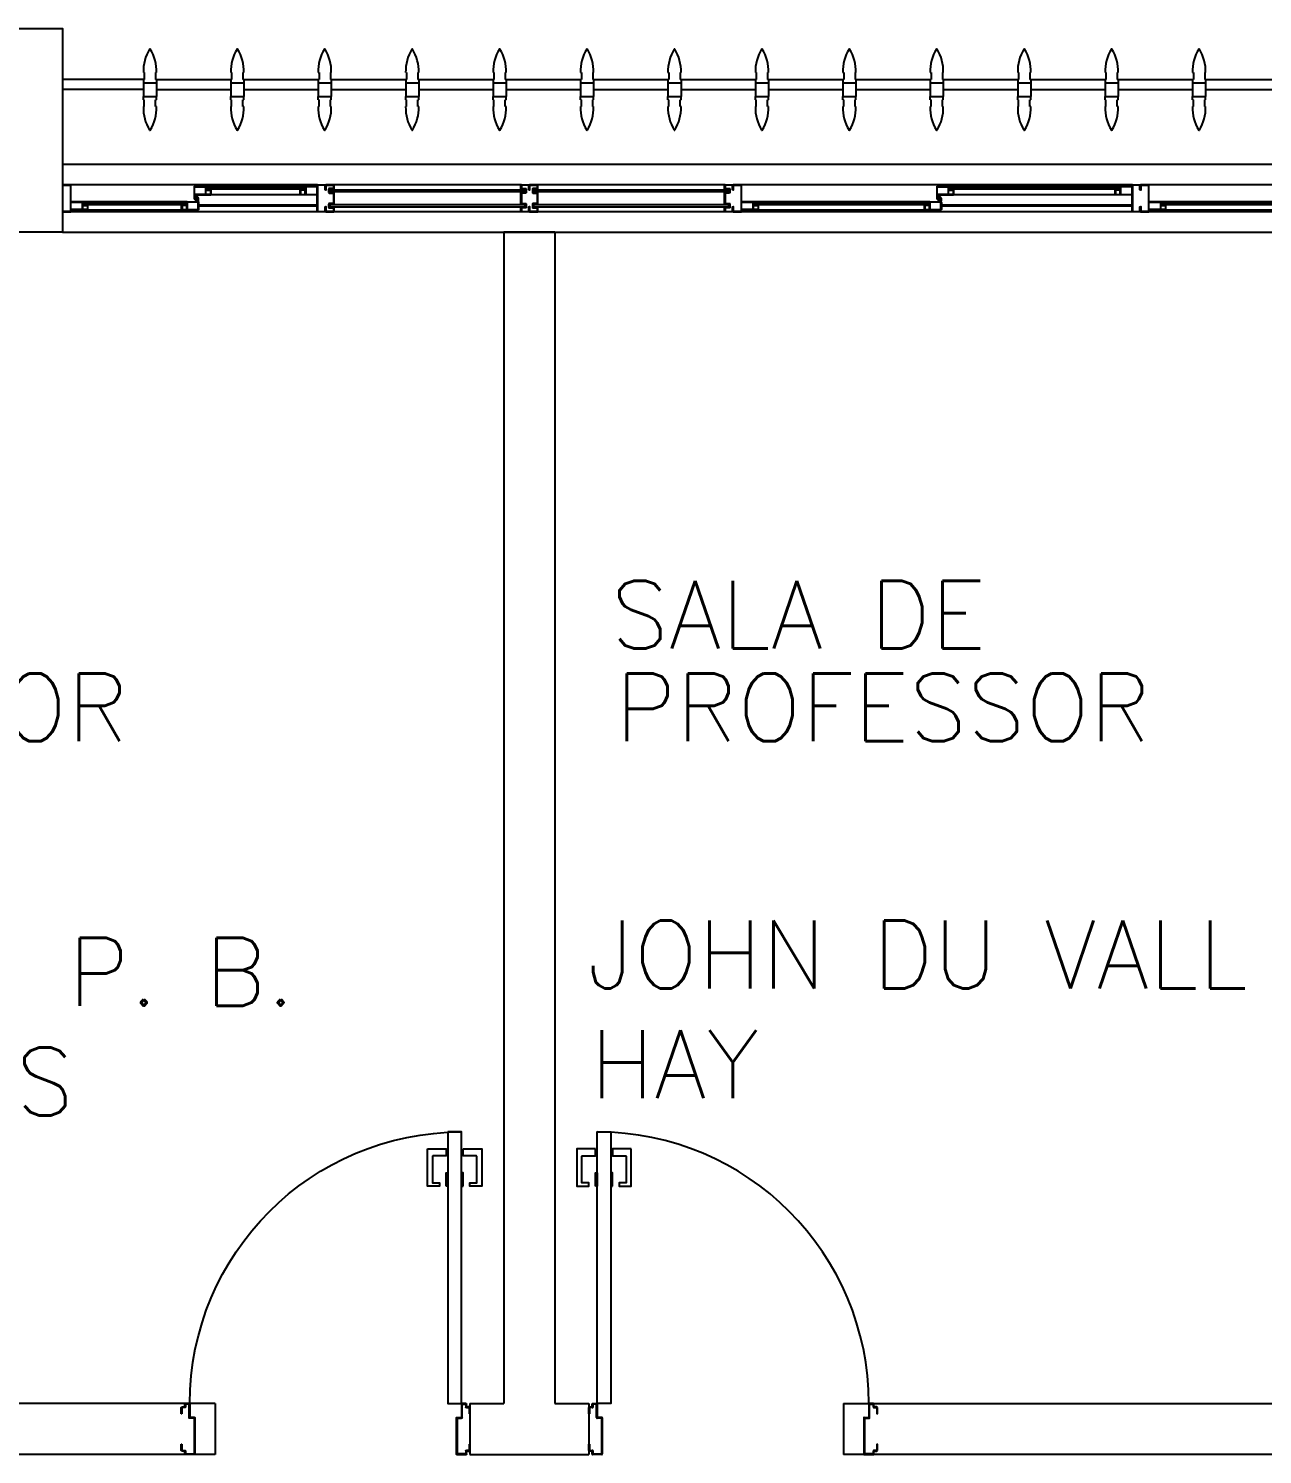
# Model space of a CAD drawing. Header units: millimetres. Extents: x 2686 to 2939, y 1294 to 1441.
# Drawn here: x 2834.221 to 2837.855, y 1316.775 to 1320.975 of the extents above; entities that cross this region are included whole.
import ezdxf

# ---------------------------------------------------------------- set-up
doc = ezdxf.new("R2010")
doc.units = ezdxf.units.MM
for name, color, linetype in [('AR-ALV', 2, 'Continuous'), ('AR-ESQ', 1, 'Continuous'), ('AR-ESTC', 3, 'Continuous'), ('AR-PEITORIL', 1, 'Continuous'), ('AR-PORTA', 1, 'Continuous'), ('BR-PAINEL', 1, 'Continuous'), ('BR-SUPORTE', 1, 'Continuous'), ('DT-ESQ-BAGUETE-C', 1, 'Continuous'), ('DT-ESQ-BAGUETE-V', 1, 'Continuous'), ('DT-ESQ-CHAPA DOBRADA-V', 1, 'Continuous'), ('DT-ESQ-MARCO-V', 1, 'Continuous'), ('DT-ESQ-PERFIL CADEIRA-C', 2, 'Continuous'), ('DT-ESQ-PERFIL CADEIRA-V', 2, 'Continuous'), ('DT-ESQ-PERFIL U SIMPLES-C', 2, 'Continuous'), ('DT-ESQ-PERFIL U-C', 2, 'Continuous'), ('DT-ESQ-PERFIL U-V', 1, 'Continuous'), ('DT-ESQ-VIDRO-C', 2, 'Continuous'), ('DT-ESQ-VIDRO-V', 71, 'Continuous'), ('DT-TXTMOD', 1, 'Continuous'), ('maçaneta', 1, 'Continuous'), ('mov', 1, 'Continuous'), ('PM-PERFIL U-C', 2, 'Continuous'), ('pm1', 2, 'Continuous'), ('TEXTO', 2, 'Continuous')]:
    doc.layers.add(name, color=color, linetype=linetype)
doc.styles.add('S10', font='simplex.shx', dxfattribs={"height": 0.1})
doc.styles.add('UNB-100', font='simplex.shx', dxfattribs={"height": 0.2})

# ---------------------------------------------------------------- blocks, each defined once
blk = doc.blocks.new('EF35-P')
at = {"layer": 'DT-ESQ-BAGUETE-C', "ltscale": 0.1}
for points in [[(1.9015, -0.08), (1.915, -0.08), (1.915, -0.0785), (1.902, -0.0785, -0.414214), (1.9015, -0.078), (1.9015, -0.067, -0.414214), (1.902, -0.0665), (1.915, -0.0665), (1.915, -0.065), (1.9015, -0.065, 0.414214), (1.9, -0.0665), (1.9, -0.0785, 0.414214)], [(2.61, -0.08), (2.5965, -0.08), (2.5965, -0.0785), (2.6095, -0.0785, 0.414214), (2.61, -0.078), (2.61, -0.067, 0.414214), (2.6095, -0.0665), (2.5965, -0.0665), (2.5965, -0.065), (2.61, -0.065, -0.414214), (2.6115, -0.0665), (2.6115, -0.0785, -0.414214)], [(3.1015, -0.08), (3.115, -0.08), (3.115, -0.0785), (3.102, -0.0785, -0.414214), (3.1015, -0.078), (3.1015, -0.067, -0.414214), (3.102, -0.0665), (3.115, -0.0665), (3.115, -0.065), (3.1015, -0.065, 0.414214), (3.1, -0.0665), (3.1, -0.0785, 0.414214)], [(4.7975, -0.08), (4.784, -0.08), (4.784, -0.0785), (4.797, -0.0785, 0.414214), (4.7975, -0.078), (4.7975, -0.067, 0.414214), (4.797, -0.0665), (4.784, -0.0665), (4.784, -0.065), (4.7975, -0.065, -0.414214), (4.799, -0.0665), (4.799, -0.0785, -0.414214)], [(5.0765, -0.08), (5.09, -0.08), (5.09, -0.0785), (5.077, -0.0785, -0.414214), (5.0765, -0.078), (5.0765, -0.067, -0.414214), (5.077, -0.0665), (5.09, -0.0665), (5.09, -0.065), (5.0765, -0.065, 0.414214), (5.075, -0.0665), (5.075, -0.0785, 0.414214)], [(2.0485, -0.125), (2.035, -0.125), (2.035, -0.1235), (2.048, -0.1235, 0.414214), (2.0485, -0.123), (2.0485, -0.112, 0.414214), (2.048, -0.1115), (2.035, -0.1115), (2.035, -0.11), (2.0485, -0.11, -0.414214), (2.05, -0.1115), (2.05, -0.1235, -0.414214)], [(2.5265, -0.125), (2.54, -0.125), (2.54, -0.1235), (2.527, -0.1235, -0.414214), (2.5265, -0.123), (2.5265, -0.112, -0.414214), (2.527, -0.1115), (2.54, -0.1115), (2.54, -0.11), (2.5265, -0.11, 0.414214), (2.525, -0.1115), (2.525, -0.1235, 0.414214)], [(4.4485, -0.125), (4.435, -0.125), (4.435, -0.1235), (4.448, -0.1235, 0.414214), (4.4485, -0.123), (4.4485, -0.112, 0.414214), (4.448, -0.1115), (4.435, -0.1115), (4.435, -0.11), (4.4485, -0.11, -0.414214), (4.45, -0.1115), (4.45, -0.1235, -0.414214)], [(4.714, -0.125), (4.7275, -0.125), (4.7275, -0.1235), (4.7145, -0.1235, -0.414214), (4.714, -0.123), (4.714, -0.112, -0.414214), (4.7145, -0.1115), (4.7275, -0.1115), (4.7275, -0.11), (4.714, -0.11, 0.414214), (4.7125, -0.1115), (4.7125, -0.1235, 0.414214)]]:
    blk.add_lwpolyline(points, format="xyb", close=True, dxfattribs=at)
at = {"layer": 'DT-ESQ-BAGUETE-V', "ltscale": 0.1}
for p, q in [((1.41, -0.065), (1.9015, -0.065)), ((2.61, -0.065), (3.1015, -0.065)), ((4.7975, -0.065), (5.0765, -0.065)), ((2.0485, -0.11), (2.5265, -0.11)), ((4.4485, -0.11), (4.714, -0.11))]:
    blk.add_line(p, q, dxfattribs=at)
at = {"layer": 'DT-ESQ-CHAPA DOBRADA-V', "ltscale": 0.1}
for p, q in [((2, -0.077), (2.5615, -0.077)), ((2, -0.08), (2.5615, -0.08)), ((4.4, -0.077), (4.749, -0.077)), ((4.4, -0.08), (4.749, -0.08))]:
    blk.add_line(p, q, dxfattribs=at)
at = {"layer": 'DT-ESQ-MARCO-V', "ltscale": 0.1}
for p, q in [((3.1985, -0.06), (3.7515, -0.06)), ((3.7985, -0.06), (4.3515, -0.06)), ((3.1985, -0.14), (3.7515, -0.14)), ((3.7985, -0.14), (4.3515, -0.14))]:
    blk.add_line(p, q, dxfattribs=at)
at = {"layer": 'DT-ESQ-PERFIL CADEIRA-C', "ltscale": 0.1}
for p, q in [((1.95, -0.0885), (1.9015, -0.0885)), ((2.5635, -0.0885), (2.61, -0.0885)), ((3.15, -0.0885), (3.1015, -0.0885)), ((4.751, -0.0885), (4.7975, -0.0885)), ((5.125, -0.0885), (5.0765, -0.0885)), ((2, -0.1335), (2.0485, -0.1335)), ((2.573, -0.1335), (2.5265, -0.1335)), ((4.4, -0.1335), (4.4485, -0.1335)), ((4.7605, -0.1335), (4.714, -0.1335))]:
    blk.add_line(p, q, dxfattribs=at)
for points in [[(1.9015, -0.09), (1.95, -0.09), (1.95, -0.0885), (1.915, -0.0885, 0.198912), (1.9161, -0.0881, 0.198913), (1.9165, -0.087), (1.9165, -0.067, -0.414214), (1.917, -0.0665), (1.95, -0.0665), (1.95, -0.065), (1.9165, -0.065, 0.414214), (1.915, -0.0665), (1.915, -0.0785), (1.915, -0.08), (1.915, -0.087), (1.9015, -0.087, 1)], [(2.61, -0.087, -1), (2.61, -0.09), (2.5635, -0.09, -0.414214), (2.5615, -0.088), (2.5615, -0.067, -0.414214), (2.5635, -0.065), (2.595, -0.065, -0.414214), (2.5965, -0.0665), (2.5965, -0.087)], [(2.5965, -0.0885, -0.198913), (2.5954, -0.0881, -0.198913), (2.595, -0.087), (2.595, -0.067, 0.414214), (2.5945, -0.0665), (2.5635, -0.0665, 0.414214), (2.563, -0.067), (2.563, -0.088, 0.414214), (2.5635, -0.0885)], [(3.1015, -0.09), (3.15, -0.09), (3.15, -0.0885), (3.115, -0.0885, 0.198912), (3.1161, -0.0881, 0.198913), (3.1165, -0.087), (3.1165, -0.067, -0.414214), (3.117, -0.0665), (3.15, -0.0665), (3.15, -0.065), (3.1165, -0.065, 0.414214), (3.115, -0.0665), (3.115, -0.0785), (3.115, -0.08), (3.115, -0.087), (3.1015, -0.087, 1)], [(4.7975, -0.087, -1), (4.7975, -0.09), (4.751, -0.09, -0.414214), (4.749, -0.088), (4.749, -0.067, -0.414214), (4.751, -0.065), (4.7825, -0.065, -0.414214), (4.784, -0.0665), (4.784, -0.087)], [(4.784, -0.0885, -0.198913), (4.7829, -0.0881, -0.198913), (4.7825, -0.087), (4.7825, -0.067, 0.414214), (4.782, -0.0665), (4.751, -0.0665, 0.414214), (4.7505, -0.067), (4.7505, -0.088, 0.414214), (4.751, -0.0885)], [(5.0765, -0.09), (5.125, -0.09), (5.125, -0.0885), (5.09, -0.0885, 0.198912), (5.0911, -0.0881, 0.198913), (5.0915, -0.087), (5.0915, -0.067, -0.414214), (5.092, -0.0665), (5.125, -0.0665), (5.125, -0.065), (5.0915, -0.065, 0.414214), (5.09, -0.0665), (5.09, -0.0785), (5.09, -0.08), (5.09, -0.087), (5.0765, -0.087, 1)], [(2.0485, -0.135), (2, -0.135), (2, -0.1335), (2.035, -0.1335, -0.198912), (2.0339, -0.1331, -0.198913), (2.0335, -0.132), (2.0335, -0.112, 0.414214), (2.033, -0.1115), (2, -0.1115), (2, -0.11), (2.0335, -0.11, -0.414214), (2.035, -0.1115), (2.035, -0.1235), (2.035, -0.125), (2.035, -0.132), (2.0485, -0.132, -1)], [(2.5265, -0.132, 1), (2.5265, -0.135), (2.573, -0.135, 0.414214), (2.575, -0.133), (2.575, -0.112, 0.414214), (2.573, -0.11), (2.5415, -0.11, 0.414214), (2.54, -0.1115), (2.54, -0.132)], [(2.54, -0.1335, 0.198913), (2.5411, -0.1331, 0.198913), (2.5415, -0.132), (2.5415, -0.112, -0.414214), (2.542, -0.1115), (2.573, -0.1115, -0.414214), (2.5735, -0.112), (2.5735, -0.133, -0.414214), (2.573, -0.1335)], [(4.4485, -0.135), (4.4, -0.135), (4.4, -0.1335), (4.435, -0.1335, -0.198912), (4.4339, -0.1331, -0.198913), (4.4335, -0.132), (4.4335, -0.112, 0.414214), (4.433, -0.1115), (4.4, -0.1115), (4.4, -0.11), (4.4335, -0.11, -0.414214), (4.435, -0.1115), (4.435, -0.1235), (4.435, -0.125), (4.435, -0.132), (4.4485, -0.132, -1)], [(4.714, -0.132, 1), (4.714, -0.135), (4.7605, -0.135, 0.414214), (4.7625, -0.133), (4.7625, -0.112, 0.414214), (4.7605, -0.11), (4.729, -0.11, 0.414214), (4.7275, -0.1115), (4.7275, -0.132)], [(4.7275, -0.1335, 0.198913), (4.7286, -0.1331, 0.198913), (4.729, -0.132), (4.729, -0.112, -0.414214), (4.7295, -0.1115), (4.7605, -0.1115, -0.414214), (4.761, -0.112), (4.761, -0.133, -0.414214), (4.7605, -0.1335)]]:
    blk.add_lwpolyline(points, format="xyb", close=True, dxfattribs=at)
at = {"layer": 'DT-ESQ-PERFIL CADEIRA-V', "ltscale": 0.1}
for p, q in [((1.395, -0.09), (1.9015, -0.09)), ((2.595, -0.09), (3.1015, -0.09)), ((4.7825, -0.09), (5.0765, -0.09)), ((2.0485, -0.135), (2.5265, -0.135)), ((4.4485, -0.135), (4.714, -0.135))]:
    blk.add_line(p, q, dxfattribs=at)
at = {"layer": 'DT-ESQ-PERFIL U SIMPLES-C', "ltscale": 0.1}
for points in [[(2.5635, -0.102), (2.5715, -0.102), (2.5715, -0.1005), (2.5635, -0.1005, -0.414214), (2.563, -0.1), (2.563, -0.092, -0.414214), (2.5635, -0.0915), (2.5715, -0.0915), (2.5715, -0.09), (2.5635, -0.09, 0.414214), (2.5615, -0.092), (2.5615, -0.1, 0.414214)], [(2.573, -0.098), (2.565, -0.098), (2.565, -0.0995), (2.573, -0.0995, -0.414214), (2.5735, -0.1), (2.5735, -0.108, -0.414214), (2.573, -0.1085), (2.565, -0.1085), (2.565, -0.11), (2.573, -0.11, 0.414214), (2.575, -0.108), (2.575, -0.1, 0.414214)], [(4.751, -0.102), (4.759, -0.102), (4.759, -0.1005), (4.751, -0.1005, -0.414214), (4.7505, -0.1), (4.7505, -0.092, -0.414214), (4.751, -0.0915), (4.759, -0.0915), (4.759, -0.09), (4.751, -0.09, 0.414214), (4.749, -0.092), (4.749, -0.1, 0.414214)], [(4.7605, -0.098), (4.7525, -0.098), (4.7525, -0.0995), (4.7605, -0.0995, -0.414214), (4.761, -0.1), (4.761, -0.108, -0.414214), (4.7605, -0.1085), (4.7525, -0.1085), (4.7525, -0.11), (4.7605, -0.11, 0.414214), (4.7625, -0.108), (4.7625, -0.1, 0.414214)]]:
    blk.add_lwpolyline(points, format="xyb", close=True, dxfattribs=at)
at = {"layer": 'DT-ESQ-PERFIL U-C', "ltscale": 0.1}
for points in [[(1.975, -0.0615, 0.414214), (1.9735, -0.06), (1.9515, -0.06, 0.414214), (1.95, -0.0615), (1.95, -0.1385, 0.414214), (1.9515, -0.14), (1.9735, -0.14, 0.414214), (1.975, -0.1385), (1.975, -0.125), (1.9735, -0.125), (1.9735, -0.138, -0.414214), (1.973, -0.1385), (1.952, -0.1385, -0.414214), (1.9515, -0.138), (1.9515, -0.062, -0.414214), (1.952, -0.0615), (1.973, -0.0615, -0.414214), (1.9735, -0.062), (1.9735, -0.075), (1.975, -0.075)], [(1.975, -0.0615, -0.414214), (1.9765, -0.06), (1.9985, -0.06, -0.414214), (2, -0.0615), (2, -0.1385, -0.414214), (1.9985, -0.14), (1.9765, -0.14, -0.414214), (1.975, -0.1385), (1.975, -0.125), (1.9765, -0.125), (1.9765, -0.138, 0.414214), (1.977, -0.1385), (1.998, -0.1385, 0.414214), (1.9985, -0.138), (1.9985, -0.062, 0.414214), (1.998, -0.0615), (1.977, -0.0615, 0.414214), (1.9765, -0.062), (1.9765, -0.075), (1.975, -0.075)], [(3.175, -0.0615, 0.414214), (3.1735, -0.06), (3.1515, -0.06, 0.414214), (3.15, -0.0615), (3.15, -0.1385, 0.414214), (3.1515, -0.14), (3.1735, -0.14, 0.414214), (3.175, -0.1385), (3.175, -0.125), (3.1735, -0.125), (3.1735, -0.138, -0.414214), (3.173, -0.1385), (3.152, -0.1385, -0.414214), (3.1515, -0.138), (3.1515, -0.062, -0.414214), (3.152, -0.0615), (3.173, -0.0615, -0.414214), (3.1735, -0.062), (3.1735, -0.075), (3.175, -0.075)], [(3.2, -0.1285), (3.2, -0.1385, -0.414214), (3.1985, -0.14), (3.1765, -0.14, -0.414214), (3.175, -0.1385), (3.175, -0.125), (3.1765, -0.125), (3.1765, -0.138, 0.414214), (3.177, -0.1385), (3.198, -0.1385, 0.414214), (3.1985, -0.138), (3.1985, -0.1285), (3.1855, -0.1285, -0.414214), (3.184, -0.127), (3.184, -0.117, -0.414214), (3.1855, -0.1155), (3.1985, -0.1155), (3.1985, -0.0845), (3.1855, -0.0845, -0.414214), (3.184, -0.083), (3.184, -0.073, -0.414214), (3.1855, -0.0715), (3.1985, -0.0715), (3.1985, -0.062, 0.414214), (3.198, -0.0615), (3.177, -0.0615, 0.414214), (3.1765, -0.062), (3.1765, -0.075), (3.175, -0.075), (3.175, -0.0615, -0.414214), (3.1765, -0.06), (3.1985, -0.06, -0.414214), (3.2, -0.0615), (3.2, -0.0715, -0.414214), (3.1985, -0.073), (3.1855, -0.073), (3.1855, -0.083), (3.1985, -0.083), (3.1985, -0.083, -0.414214), (3.2, -0.0845), (3.2, -0.1155, -0.414214), (3.1985, -0.117), (3.1985, -0.117), (3.1855, -0.117), (3.1855, -0.127), (3.1985, -0.127, -0.414214)], [(3.75, -0.1285), (3.75, -0.1385, 0.414214), (3.7515, -0.14), (3.7735, -0.14, 0.414214), (3.775, -0.1385), (3.775, -0.125), (3.7735, -0.125), (3.7735, -0.138, -0.414214), (3.773, -0.1385), (3.752, -0.1385, -0.414214), (3.7515, -0.138), (3.7515, -0.1285), (3.7645, -0.1285, 0.414214), (3.766, -0.127), (3.766, -0.117, 0.414214), (3.7645, -0.1155), (3.7515, -0.1155), (3.7515, -0.0845), (3.7645, -0.0845, 0.414214), (3.766, -0.083), (3.766, -0.073, 0.414214), (3.7645, -0.0715), (3.7515, -0.0715), (3.7515, -0.062, -0.414214), (3.752, -0.0615), (3.773, -0.0615, -0.414214), (3.7735, -0.062), (3.7735, -0.075), (3.775, -0.075), (3.775, -0.0615, 0.414214), (3.7735, -0.06), (3.7515, -0.06, 0.414214), (3.75, -0.0615), (3.75, -0.0715, 0.414214), (3.7515, -0.073), (3.7645, -0.073), (3.7645, -0.083), (3.7515, -0.083), (3.7515, -0.083, 0.414214), (3.75, -0.0845), (3.75, -0.1155, 0.414214), (3.7515, -0.117), (3.7515, -0.117), (3.7645, -0.117), (3.7645, -0.127), (3.7515, -0.127, 0.414214)], [(3.8, -0.1285), (3.8, -0.1385, -0.414214), (3.7985, -0.14), (3.7765, -0.14, -0.414214), (3.775, -0.1385), (3.775, -0.125), (3.7765, -0.125), (3.7765, -0.138, 0.414214), (3.777, -0.1385), (3.798, -0.1385, 0.414214), (3.7985, -0.138), (3.7985, -0.1285), (3.7855, -0.1285, -0.414214), (3.784, -0.127), (3.784, -0.117, -0.414214), (3.7855, -0.1155), (3.7985, -0.1155), (3.7985, -0.0845), (3.7855, -0.0845, -0.414214), (3.784, -0.083), (3.784, -0.073, -0.414214), (3.7855, -0.0715), (3.7985, -0.0715), (3.7985, -0.062, 0.414214), (3.798, -0.0615), (3.777, -0.0615, 0.414214), (3.7765, -0.062), (3.7765, -0.075), (3.775, -0.075), (3.775, -0.0615, -0.414214), (3.7765, -0.06), (3.7985, -0.06, -0.414214), (3.8, -0.0615), (3.8, -0.0715, -0.414214), (3.7985, -0.073), (3.7855, -0.073), (3.7855, -0.083), (3.7985, -0.083), (3.7985, -0.083, -0.414214), (3.8, -0.0845), (3.8, -0.1155, -0.414214), (3.7985, -0.117), (3.7985, -0.117), (3.7855, -0.117), (3.7855, -0.127), (3.7985, -0.127, -0.414214)], [(4.35, -0.1285), (4.35, -0.1385, 0.414214), (4.3515, -0.14), (4.3735, -0.14, 0.414214), (4.375, -0.1385), (4.375, -0.125), (4.3735, -0.125), (4.3735, -0.138, -0.414214), (4.373, -0.1385), (4.352, -0.1385, -0.414214), (4.3515, -0.138), (4.3515, -0.1285), (4.3645, -0.1285, 0.414214), (4.366, -0.127), (4.366, -0.117, 0.414214), (4.3645, -0.1155), (4.3515, -0.1155), (4.3515, -0.0845), (4.3645, -0.0845, 0.414214), (4.366, -0.083), (4.366, -0.073, 0.414214), (4.3645, -0.0715), (4.3515, -0.0715), (4.3515, -0.062, -0.414214), (4.352, -0.0615), (4.373, -0.0615, -0.414214), (4.3735, -0.062), (4.3735, -0.075), (4.375, -0.075), (4.375, -0.0615, 0.414214), (4.3735, -0.06), (4.3515, -0.06, 0.414214), (4.35, -0.0615), (4.35, -0.0715, 0.414214), (4.3515, -0.073), (4.3645, -0.073), (4.3645, -0.083), (4.3515, -0.083), (4.3515, -0.083, 0.414214), (4.35, -0.0845), (4.35, -0.1155, 0.414214), (4.3515, -0.117), (4.3515, -0.117), (4.3645, -0.117), (4.3645, -0.127), (4.3515, -0.127, 0.414214)], [(4.375, -0.0615, -0.414214), (4.3765, -0.06), (4.3985, -0.06, -0.414214), (4.4, -0.0615), (4.4, -0.1385, -0.414214), (4.3985, -0.14), (4.3765, -0.14, -0.414214), (4.375, -0.1385), (4.375, -0.125), (4.3765, -0.125), (4.3765, -0.138, 0.414214), (4.377, -0.1385), (4.398, -0.1385, 0.414214), (4.3985, -0.138), (4.3985, -0.062, 0.414214), (4.398, -0.0615), (4.377, -0.0615, 0.414214), (4.3765, -0.062), (4.3765, -0.075), (4.375, -0.075)], [(5.15, -0.0615, 0.414214), (5.1485, -0.06), (5.1265, -0.06, 0.414214), (5.125, -0.0615), (5.125, -0.1385, 0.414214), (5.1265, -0.14), (5.1485, -0.14, 0.414214), (5.15, -0.1385), (5.15, -0.125), (5.1485, -0.125), (5.1485, -0.138, -0.414214), (5.148, -0.1385), (5.127, -0.1385, -0.414214), (5.1265, -0.138), (5.1265, -0.062, -0.414214), (5.127, -0.0615), (5.148, -0.0615, -0.414214), (5.1485, -0.062), (5.1485, -0.075), (5.15, -0.075)]]:
    blk.add_lwpolyline(points, format="xyb", close=True, dxfattribs=at)
at = {"layer": 'DT-ESQ-PERFIL U-V', "ltscale": 0.1}
for p, q in [((0.7985, -0.06), (1.9515, -0.06)), ((1.9985, -0.06), (3.1515, -0.06)), ((4.3985, -0.06), (5.1265, -0.06)), ((0.7985, -0.14), (1.9515, -0.14)), ((1.9985, -0.14), (3.1515, -0.14)), ((4.3985, -0.14), (5.1265, -0.14))]:
    blk.add_line(p, q, dxfattribs=at)
at = {"layer": 'DT-ESQ-VIDRO-C', "ltscale": 0.1}
for points in [[(1.9125, -0.085), (1.9125, -0.082), (1.399, -0.082), (1.399, -0.085)], [(3.1125, -0.085), (3.1125, -0.082), (2.599, -0.082), (2.599, -0.085)], [(3.7625, -0.081), (3.7625, -0.075), (3.1875, -0.075), (3.1875, -0.081)], [(4.3625, -0.081), (4.3625, -0.075), (3.7875, -0.075), (3.7875, -0.081)], [(5.0875, -0.085), (5.0875, -0.082), (4.7865, -0.082), (4.7865, -0.085)], [(2.038, -0.13), (2.038, -0.127), (2.537, -0.127), (2.537, -0.13)], [(4.438, -0.13), (4.438, -0.127), (4.7245, -0.127), (4.7245, -0.13)]]:
    blk.add_lwpolyline(points, close=True, dxfattribs=at)
at = {"layer": 'DT-ESQ-VIDRO-V', "ltscale": 0.1}
for points in [[(3.7625, -0.119), (3.7625, -0.125), (3.1875, -0.125), (3.1875, -0.119)], [(4.3625, -0.119), (4.3625, -0.125), (3.7875, -0.125), (3.7875, -0.119)]]:
    blk.add_lwpolyline(points, close=True, dxfattribs=at)
at = {"layer": 'DT-TXTMOD', "ltscale": 0.1, "style": 'S10', "flags": 3}
for tag, p in [('M01', (0.025, -0.28)), ('M02', (0.3253, -0.28)), ('M03', (0.627, -0.28)), ('M04', (0.9288, -0.28)), ('M05', (1.2306, -0.28)), ('M06', (1.5323, -0.28)), ('M07', (1.8341, -0.28)), ('M08', (2.1359, -0.28)), ('M09', (2.4376, -0.28)), ('M10', (2.7394, -0.28)), ('M11', (3.0412, -0.28)), ('M12', (3.3429, -0.28)), ('M13', (3.6447, -0.28)), ('M14', (3.9464, -0.28)), ('M15', (4.2482, -0.28)), ('M16', (4.55, -0.28)), ('M17', (4.8517, -0.28))]:
    blk.add_attdef(tag, p, '', height=0.1, dxfattribs=at)
blk = doc.blocks.new('PM3')
at = {"layer": 'maçaneta'}
for points in [[(0.02, 0.825), (-0.035, 0.825), (-0.035, 0.715), (0, 0.715), (0, 0.725), (-0.02, 0.725), (-0.02, 0.8035, -0.414214), (-0.0185, 0.805), (0.02, 0.805)], [(0.125, 0.825), (0.07, 0.825), (0.07, 0.805), (0.1085, 0.805, -0.414214), (0.11, 0.8035), (0.11, 0.725), (0.09, 0.725), (0.09, 0.715), (0.125, 0.715)]]:
    blk.add_lwpolyline(points, format="xyb", close=True, dxfattribs=at)
for points in [[(0.02, 0.715), (0.02, 0.755), (0.025, 0.755), (0.025, 0.715)], [(0.07, 0.715), (0.07, 0.755), (0.065, 0.755), (0.065, 0.715)]]:
    blk.add_lwpolyline(points, close=True, dxfattribs=at)
at = {"layer": 'mov'}
blk.add_arc((0.025, 0.075), 0.8, 0, 90, dxfattribs=at)
at = {"layer": 'PM-PERFIL U-C'}
for p, q in [((0, 0.045), (0, 0.0635)), ((0.002, 0.045), (0, 0.045)), ((0.0015, 0.065), (0.01, 0.065)), ((0.002, 0.063), (0.002, 0.045)), ((0.0105, 0.063), (0.002, 0.063)), ((0.01, 0.065), (0.01, 0.0735)), ((0.0115, 0.075), (0.0235, 0.075)), ((0.012, 0.073), (0.012, 0.0645)), ((0.023, 0.073), (0.012, 0.073)), ((0.023, 0.0335), (0.023, 0.073)), ((0.025, 0.0735), (0.025, 0.034)), ((0.825, 0.0735), (0.825, 0.034)), ((0.8385, 0.075), (0.8265, 0.075)), ((0.827, 0.073), (0.838, 0.073)), ((0.827, 0.0335), (0.827, 0.073)), ((0.838, 0.073), (0.838, 0.0645)), ((0.8395, 0.063), (0.848, 0.063)), ((0.84, 0.065), (0.84, 0.0735)), ((0.8485, 0.065), (0.84, 0.065)), ((0.848, 0.063), (0.848, 0.045)), ((0.848, 0.045), (0.85, 0.045)), ((0.85, 0.045), (0.85, 0.0635)), ((0.038, 0.032), (0.0245, 0.032)), ((0.0385, 0.034), (0.025, 0.034)), ((0.038, 0.032), (0.038, -0.073)), ((0.04, 0.0325), (0.04, -0.0735)), ((0.81, 0.0325), (0.81, -0.0735)), ((0.8115, 0.034), (0.825, 0.034)), ((0.812, 0.032), (0.8255, 0.032)), ((0.812, 0.032), (0.812, -0.073)), ((0, -0.045), (0.002, -0.045)), ((0, -0.0635), (0, -0.045)), ((0.01, -0.065), (0.0015, -0.065)), ((0.002, -0.045), (0.002, -0.063)), ((0.002, -0.063), (0.0105, -0.063)), ((0.01, -0.0735), (0.01, -0.065)), ((0.0385, -0.075), (0.0115, -0.075)), ((0.012, -0.0645), (0.012, -0.073)), ((0.012, -0.073), (0.038, -0.073)), ((0.8115, -0.075), (0.8385, -0.075)), ((0.838, -0.073), (0.812, -0.073)), ((0.838, -0.0645), (0.838, -0.073)), ((0.848, -0.063), (0.8395, -0.063)), ((0.84, -0.0735), (0.84, -0.065)), ((0.84, -0.065), (0.8485, -0.065)), ((0.85, -0.045), (0.848, -0.045)), ((0.848, -0.045), (0.848, -0.063)), ((0.85, -0.0635), (0.85, -0.045))]:
    blk.add_line(p, q, dxfattribs=at)
for centre, start, end in [((0.0015, 0.0635), 90, 180), ((0.0115, 0.0735), 90, 180), ((0.0105, 0.0645), 270, 0), ((0.0235, 0.0735), 360, 90), ((0.8265, 0.0735), 90, 180), ((0.8395, 0.0645), 180, 270), ((0.8385, 0.0735), 0, 90), ((0.8485, 0.0635), 0, 90), ((0.0245, 0.0335), 180, 270), ((0.0385, 0.0325), 0, 90), ((0.8115, 0.0325), 90, 180), ((0.8255, 0.0335), 270, 0), ((0.0015, -0.0635), 180, 270), ((0.0115, -0.0735), 180, 270), ((0.0105, -0.0645), 0, 90), ((0.0385, -0.0735), 269.9386, 0), ((0.8115, -0.0735), 180, 270.0614), ((0.8395, -0.0645), 90, 180), ((0.8385, -0.0735), 270, 0), ((0.8485, -0.0635), 270, 0)]:
    blk.add_arc(centre, 0.0015, start, end, dxfattribs=at)
at = {"layer": 'pm1'}
blk.add_lwpolyline([(0.065, 0.875), (0.065, 0.075), (0.025, 0.075), (0.025, 0.875)], close=True, dxfattribs=at)

msp = doc.modelspace()

# ---------------------------------------------------------------- linework, layer by layer
at = {"layer": 'AR-ALV'}
for p, q in [((2835.6207, 1320.3749), (2835.6207, 1316.9249)), ((2835.7707, 1320.3749), (2835.6207, 1320.3749)), ((2835.7707, 1320.3749), (2835.7707, 1316.9249)), ((2834.7707, 1316.9249), (2832.7707, 1316.9249)), ((2834.7707, 1316.9249), (2834.7707, 1316.7749)), ((2835.5207, 1316.9249), (2835.5207, 1316.7749)), ((2835.5207, 1316.9249), (2835.6207, 1316.9249)), ((2835.7707, 1316.9249), (2835.8707, 1316.9249)), ((2835.8707, 1316.9249), (2835.8707, 1316.7749)), ((2836.6207, 1316.9249), (2836.6207, 1316.7749)), ((2836.6207, 1316.9249), (2838.6207, 1316.9249)), ((2834.7707, 1316.7749), (2830.7207, 1316.7749)), ((2835.5207, 1316.7749), (2835.8707, 1316.7749)), ((2840.6707, 1316.7749), (2836.6207, 1316.7749))]:
    msp.add_line(p, q, dxfattribs=at)
at = {"layer": 'AR-ESTC'}
msp.add_lwpolyline([(2834.3207, 1320.3749), (2834.1207, 1320.3749), (2834.1207, 1320.9749), (2834.3207, 1320.9749)], close=True, dxfattribs=at)
at = {"layer": 'AR-PEITORIL'}
for p, q in [((2834.3207, 1320.5749), (2839.4707, 1320.5749)), ((2834.3207, 1320.3749), (2839.4707, 1320.3749))]:
    msp.add_line(p, q, dxfattribs=at)
at = {"layer": 'BR-PAINEL'}
for p, q in [((2834.559, 1320.8449), (2834.5615, 1320.8449)), ((2834.559, 1320.8249), (2834.559, 1320.8149)), ((2834.559, 1320.8249), (2834.5615, 1320.8249)), ((2834.5615, 1320.8449), (2834.5615, 1320.8249)), ((2834.5949, 1320.8449), (2834.5949, 1320.8249)), ((2834.5974, 1320.8449), (2834.5949, 1320.8449)), ((2834.5974, 1320.8249), (2834.5949, 1320.8249)), ((2834.5974, 1320.8249), (2834.5974, 1320.8149)), ((2834.8165, 1320.8449), (2834.819, 1320.8449)), ((2834.8165, 1320.8249), (2834.8165, 1320.8149)), ((2834.8165, 1320.8249), (2834.819, 1320.8249)), ((2834.819, 1320.8449), (2834.819, 1320.8249)), ((2834.8524, 1320.8449), (2834.8524, 1320.8249)), ((2834.8549, 1320.8449), (2834.8524, 1320.8449)), ((2834.8549, 1320.8249), (2834.8524, 1320.8249)), ((2834.8549, 1320.8249), (2834.8549, 1320.8149)), ((2835.074, 1320.8449), (2835.0765, 1320.8449)), ((2835.074, 1320.8249), (2835.074, 1320.8149)), ((2835.074, 1320.8249), (2835.0765, 1320.8249)), ((2835.0765, 1320.8449), (2835.0765, 1320.8249)), ((2835.1099, 1320.8449), (2835.1099, 1320.8249)), ((2835.1124, 1320.8449), (2835.1099, 1320.8449)), ((2835.1124, 1320.8249), (2835.1099, 1320.8249)), ((2835.1124, 1320.8249), (2835.1124, 1320.8149)), ((2835.3315, 1320.8449), (2835.334, 1320.8449)), ((2835.3315, 1320.8249), (2835.3315, 1320.8149)), ((2835.3315, 1320.8249), (2835.334, 1320.8249)), ((2835.334, 1320.8449), (2835.334, 1320.8249)), ((2835.3674, 1320.8449), (2835.3674, 1320.8249)), ((2835.3699, 1320.8449), (2835.3674, 1320.8449)), ((2835.3699, 1320.8249), (2835.3674, 1320.8249)), ((2835.3699, 1320.8249), (2835.3699, 1320.8149)), ((2835.589, 1320.8449), (2835.5915, 1320.8449)), ((2835.589, 1320.8249), (2835.589, 1320.8149)), ((2835.589, 1320.8249), (2835.5915, 1320.8249)), ((2835.5915, 1320.8449), (2835.5915, 1320.8249)), ((2835.6249, 1320.8449), (2835.6249, 1320.8249)), ((2835.6274, 1320.8449), (2835.6249, 1320.8449)), ((2835.6274, 1320.8249), (2835.6249, 1320.8249)), ((2835.6274, 1320.8249), (2835.6274, 1320.8149)), ((2835.8465, 1320.8449), (2835.849, 1320.8449)), ((2835.8465, 1320.8249), (2835.8465, 1320.8149)), ((2835.8465, 1320.8249), (2835.849, 1320.8249)), ((2835.849, 1320.8449), (2835.849, 1320.8249)), ((2835.8824, 1320.8449), (2835.8824, 1320.8249)), ((2835.8849, 1320.8449), (2835.8824, 1320.8449)), ((2835.8849, 1320.8249), (2835.8824, 1320.8249)), ((2835.8849, 1320.8249), (2835.8849, 1320.8149)), ((2836.104, 1320.8449), (2836.1065, 1320.8449)), ((2836.104, 1320.8249), (2836.104, 1320.8149)), ((2836.104, 1320.8249), (2836.1065, 1320.8249)), ((2836.1065, 1320.8449), (2836.1065, 1320.8249)), ((2836.1399, 1320.8449), (2836.1399, 1320.8249)), ((2836.1424, 1320.8449), (2836.1399, 1320.8449)), ((2836.1424, 1320.8249), (2836.1399, 1320.8249)), ((2836.1424, 1320.8249), (2836.1424, 1320.8149)), ((2836.3615, 1320.8449), (2836.364, 1320.8449)), ((2836.3615, 1320.8249), (2836.3615, 1320.8149)), ((2836.3615, 1320.8249), (2836.364, 1320.8249)), ((2836.364, 1320.8449), (2836.364, 1320.8249)), ((2836.3974, 1320.8449), (2836.3974, 1320.8249)), ((2836.3999, 1320.8449), (2836.3974, 1320.8449)), ((2836.3999, 1320.8249), (2836.3974, 1320.8249)), ((2836.3999, 1320.8249), (2836.3999, 1320.8149)), ((2836.619, 1320.8449), (2836.6215, 1320.8449)), ((2836.619, 1320.8249), (2836.619, 1320.8149)), ((2836.619, 1320.8249), (2836.6215, 1320.8249)), ((2836.6215, 1320.8449), (2836.6215, 1320.8249)), ((2836.6549, 1320.8449), (2836.6549, 1320.8249)), ((2836.6574, 1320.8449), (2836.6549, 1320.8449)), ((2836.6574, 1320.8249), (2836.6549, 1320.8249)), ((2836.6574, 1320.8249), (2836.6574, 1320.8149)), ((2836.8765, 1320.8449), (2836.879, 1320.8449)), ((2836.8765, 1320.8249), (2836.8765, 1320.8149)), ((2836.8765, 1320.8249), (2836.879, 1320.8249)), ((2836.879, 1320.8449), (2836.879, 1320.8249)), ((2836.9124, 1320.8449), (2836.9124, 1320.8249)), ((2836.9149, 1320.8449), (2836.9124, 1320.8449)), ((2836.9149, 1320.8249), (2836.9124, 1320.8249)), ((2836.9149, 1320.8249), (2836.9149, 1320.8149)), ((2837.134, 1320.8449), (2837.1365, 1320.8449)), ((2837.134, 1320.8249), (2837.134, 1320.8149)), ((2837.134, 1320.8249), (2837.1365, 1320.8249)), ((2837.1365, 1320.8449), (2837.1365, 1320.8249)), ((2837.1699, 1320.8449), (2837.1699, 1320.8249)), ((2837.1724, 1320.8449), (2837.1699, 1320.8449)), ((2837.1724, 1320.8249), (2837.1699, 1320.8249)), ((2837.1724, 1320.8249), (2837.1724, 1320.8149)), ((2837.3915, 1320.8449), (2837.394, 1320.8449)), ((2837.3915, 1320.8249), (2837.3915, 1320.8149)), ((2837.3915, 1320.8249), (2837.394, 1320.8249)), ((2837.394, 1320.8449), (2837.394, 1320.8249)), ((2837.4274, 1320.8449), (2837.4274, 1320.8249)), ((2837.4299, 1320.8449), (2837.4274, 1320.8449)), ((2837.4299, 1320.8249), (2837.4274, 1320.8249)), ((2837.4299, 1320.8249), (2837.4299, 1320.8149)), ((2837.649, 1320.8449), (2837.6515, 1320.8449)), ((2837.649, 1320.8249), (2837.649, 1320.8149)), ((2837.649, 1320.8249), (2837.6515, 1320.8249)), ((2837.6515, 1320.8449), (2837.6515, 1320.8249)), ((2837.6849, 1320.8449), (2837.6849, 1320.8249)), ((2837.6874, 1320.8449), (2837.6849, 1320.8449)), ((2837.6874, 1320.8249), (2837.6849, 1320.8249)), ((2837.6874, 1320.8249), (2837.6874, 1320.8149)), ((2834.559, 1320.8149), (2834.5974, 1320.8149)), ((2834.559, 1320.8149), (2834.559, 1320.7749)), ((2834.559, 1320.7749), (2834.5974, 1320.7749)), ((2834.559, 1320.7649), (2834.559, 1320.7749)), ((2834.5974, 1320.8149), (2834.5974, 1320.7749)), ((2834.5974, 1320.7649), (2834.5974, 1320.7749)), ((2834.8165, 1320.8149), (2834.8549, 1320.8149)), ((2834.8165, 1320.8149), (2834.8165, 1320.7749)), ((2834.8165, 1320.7749), (2834.8549, 1320.7749)), ((2834.8165, 1320.7649), (2834.8165, 1320.7749)), ((2834.8549, 1320.8149), (2834.8549, 1320.7749)), ((2834.8549, 1320.7649), (2834.8549, 1320.7749)), ((2835.074, 1320.8149), (2835.1124, 1320.8149)), ((2835.074, 1320.8149), (2835.074, 1320.7749)), ((2835.074, 1320.7749), (2835.1124, 1320.7749)), ((2835.074, 1320.7649), (2835.074, 1320.7749)), ((2835.1124, 1320.8149), (2835.1124, 1320.7749)), ((2835.1124, 1320.7649), (2835.1124, 1320.7749)), ((2835.3315, 1320.8149), (2835.3699, 1320.8149)), ((2835.3315, 1320.8149), (2835.3315, 1320.7749)), ((2835.3315, 1320.7749), (2835.3699, 1320.7749)), ((2835.3315, 1320.7649), (2835.3315, 1320.7749)), ((2835.3699, 1320.8149), (2835.3699, 1320.7749)), ((2835.3699, 1320.7649), (2835.3699, 1320.7749)), ((2835.589, 1320.8149), (2835.6274, 1320.8149)), ((2835.589, 1320.8149), (2835.589, 1320.7749)), ((2835.589, 1320.7749), (2835.6274, 1320.7749)), ((2835.589, 1320.7649), (2835.589, 1320.7749)), ((2835.6274, 1320.8149), (2835.6274, 1320.7749)), ((2835.6274, 1320.7649), (2835.6274, 1320.7749)), ((2835.8465, 1320.8149), (2835.8849, 1320.8149)), ((2835.8465, 1320.8149), (2835.8465, 1320.7749)), ((2835.8465, 1320.7749), (2835.8849, 1320.7749)), ((2835.8465, 1320.7649), (2835.8465, 1320.7749)), ((2835.8849, 1320.8149), (2835.8849, 1320.7749)), ((2835.8849, 1320.7649), (2835.8849, 1320.7749)), ((2836.104, 1320.8149), (2836.1424, 1320.8149)), ((2836.104, 1320.8149), (2836.104, 1320.7749)), ((2836.104, 1320.7749), (2836.1424, 1320.7749)), ((2836.104, 1320.7649), (2836.104, 1320.7749)), ((2836.1424, 1320.8149), (2836.1424, 1320.7749)), ((2836.1424, 1320.7649), (2836.1424, 1320.7749)), ((2836.3615, 1320.8149), (2836.3999, 1320.8149)), ((2836.3615, 1320.8149), (2836.3615, 1320.7749)), ((2836.3615, 1320.7749), (2836.3999, 1320.7749)), ((2836.3615, 1320.7649), (2836.3615, 1320.7749)), ((2836.3999, 1320.8149), (2836.3999, 1320.7749)), ((2836.3999, 1320.7649), (2836.3999, 1320.7749)), ((2836.619, 1320.8149), (2836.6574, 1320.8149)), ((2836.619, 1320.8149), (2836.619, 1320.7749)), ((2836.619, 1320.7749), (2836.6574, 1320.7749)), ((2836.619, 1320.7649), (2836.619, 1320.7749)), ((2836.6574, 1320.8149), (2836.6574, 1320.7749)), ((2836.6574, 1320.7649), (2836.6574, 1320.7749)), ((2836.8765, 1320.8149), (2836.9149, 1320.8149)), ((2836.8765, 1320.8149), (2836.8765, 1320.7749)), ((2836.8765, 1320.7749), (2836.9149, 1320.7749)), ((2836.8765, 1320.7649), (2836.8765, 1320.7749)), ((2836.9149, 1320.8149), (2836.9149, 1320.7749)), ((2836.9149, 1320.7649), (2836.9149, 1320.7749)), ((2837.134, 1320.8149), (2837.1724, 1320.8149)), ((2837.134, 1320.8149), (2837.134, 1320.7749)), ((2837.134, 1320.7749), (2837.1724, 1320.7749)), ((2837.134, 1320.7649), (2837.134, 1320.7749)), ((2837.1724, 1320.8149), (2837.1724, 1320.7749)), ((2837.1724, 1320.7649), (2837.1724, 1320.7749)), ((2837.3915, 1320.8149), (2837.4299, 1320.8149)), ((2837.3915, 1320.8149), (2837.3915, 1320.7749)), ((2837.3915, 1320.7749), (2837.4299, 1320.7749)), ((2837.3915, 1320.7649), (2837.3915, 1320.7749)), ((2837.4299, 1320.8149), (2837.4299, 1320.7749)), ((2837.4299, 1320.7649), (2837.4299, 1320.7749)), ((2837.649, 1320.8149), (2837.6874, 1320.8149)), ((2837.649, 1320.8149), (2837.649, 1320.7749)), ((2837.649, 1320.7749), (2837.6874, 1320.7749)), ((2837.649, 1320.7649), (2837.649, 1320.7749)), ((2837.6874, 1320.8149), (2837.6874, 1320.7749)), ((2837.6874, 1320.7649), (2837.6874, 1320.7749)), ((2834.559, 1320.7649), (2834.5615, 1320.7649)), ((2834.559, 1320.7449), (2834.5615, 1320.7449)), ((2834.5615, 1320.7449), (2834.5615, 1320.7649)), ((2834.5974, 1320.7649), (2834.5949, 1320.7649)), ((2834.5949, 1320.7449), (2834.5949, 1320.7649)), ((2834.5974, 1320.7449), (2834.5949, 1320.7449)), ((2834.8165, 1320.7649), (2834.819, 1320.7649)), ((2834.8165, 1320.7449), (2834.819, 1320.7449)), ((2834.819, 1320.7449), (2834.819, 1320.7649)), ((2834.8549, 1320.7649), (2834.8524, 1320.7649)), ((2834.8524, 1320.7449), (2834.8524, 1320.7649)), ((2834.8549, 1320.7449), (2834.8524, 1320.7449)), ((2835.074, 1320.7649), (2835.0765, 1320.7649)), ((2835.074, 1320.7449), (2835.0765, 1320.7449)), ((2835.0765, 1320.7449), (2835.0765, 1320.7649)), ((2835.1124, 1320.7649), (2835.1099, 1320.7649)), ((2835.1099, 1320.7449), (2835.1099, 1320.7649)), ((2835.1124, 1320.7449), (2835.1099, 1320.7449)), ((2835.3315, 1320.7649), (2835.334, 1320.7649)), ((2835.3315, 1320.7449), (2835.334, 1320.7449)), ((2835.334, 1320.7449), (2835.334, 1320.7649)), ((2835.3699, 1320.7649), (2835.3674, 1320.7649)), ((2835.3674, 1320.7449), (2835.3674, 1320.7649)), ((2835.3699, 1320.7449), (2835.3674, 1320.7449)), ((2835.589, 1320.7649), (2835.5915, 1320.7649)), ((2835.589, 1320.7449), (2835.5915, 1320.7449)), ((2835.5915, 1320.7449), (2835.5915, 1320.7649)), ((2835.6274, 1320.7649), (2835.6249, 1320.7649)), ((2835.6249, 1320.7449), (2835.6249, 1320.7649)), ((2835.6274, 1320.7449), (2835.6249, 1320.7449)), ((2835.8465, 1320.7649), (2835.849, 1320.7649)), ((2835.8465, 1320.7449), (2835.849, 1320.7449)), ((2835.849, 1320.7449), (2835.849, 1320.7649)), ((2835.8849, 1320.7649), (2835.8824, 1320.7649)), ((2835.8824, 1320.7449), (2835.8824, 1320.7649)), ((2835.8849, 1320.7449), (2835.8824, 1320.7449)), ((2836.104, 1320.7649), (2836.1065, 1320.7649)), ((2836.104, 1320.7449), (2836.1065, 1320.7449)), ((2836.1065, 1320.7449), (2836.1065, 1320.7649)), ((2836.1424, 1320.7649), (2836.1399, 1320.7649)), ((2836.1399, 1320.7449), (2836.1399, 1320.7649)), ((2836.1424, 1320.7449), (2836.1399, 1320.7449)), ((2836.3615, 1320.7649), (2836.364, 1320.7649)), ((2836.3615, 1320.7449), (2836.364, 1320.7449)), ((2836.364, 1320.7449), (2836.364, 1320.7649)), ((2836.3999, 1320.7649), (2836.3974, 1320.7649)), ((2836.3974, 1320.7449), (2836.3974, 1320.7649)), ((2836.3999, 1320.7449), (2836.3974, 1320.7449)), ((2836.619, 1320.7649), (2836.6215, 1320.7649)), ((2836.619, 1320.7449), (2836.6215, 1320.7449)), ((2836.6215, 1320.7449), (2836.6215, 1320.7649)), ((2836.6574, 1320.7649), (2836.6549, 1320.7649)), ((2836.6549, 1320.7449), (2836.6549, 1320.7649)), ((2836.6574, 1320.7449), (2836.6549, 1320.7449)), ((2836.8765, 1320.7649), (2836.879, 1320.7649)), ((2836.8765, 1320.7449), (2836.879, 1320.7449)), ((2836.879, 1320.7449), (2836.879, 1320.7649)), ((2836.9149, 1320.7649), (2836.9124, 1320.7649)), ((2836.9124, 1320.7449), (2836.9124, 1320.7649)), ((2836.9149, 1320.7449), (2836.9124, 1320.7449)), ((2837.134, 1320.7649), (2837.1365, 1320.7649)), ((2837.134, 1320.7449), (2837.1365, 1320.7449)), ((2837.1365, 1320.7449), (2837.1365, 1320.7649)), ((2837.1724, 1320.7649), (2837.1699, 1320.7649)), ((2837.1699, 1320.7449), (2837.1699, 1320.7649)), ((2837.1724, 1320.7449), (2837.1699, 1320.7449)), ((2837.3915, 1320.7649), (2837.394, 1320.7649)), ((2837.3915, 1320.7449), (2837.394, 1320.7449)), ((2837.394, 1320.7449), (2837.394, 1320.7649)), ((2837.4299, 1320.7649), (2837.4274, 1320.7649)), ((2837.4274, 1320.7449), (2837.4274, 1320.7649)), ((2837.4299, 1320.7449), (2837.4274, 1320.7449)), ((2837.649, 1320.7649), (2837.6515, 1320.7649)), ((2837.649, 1320.7449), (2837.6515, 1320.7449)), ((2837.6515, 1320.7449), (2837.6515, 1320.7649)), ((2837.6874, 1320.7649), (2837.6849, 1320.7649)), ((2837.6849, 1320.7449), (2837.6849, 1320.7649)), ((2837.6874, 1320.7449), (2837.6849, 1320.7449))]:
    msp.add_line(p, q, dxfattribs=at)
for centre, radius, start, end in [((2834.684, 1320.8488), 0.1251, 148.4721, 181.772), ((2834.5782, 1320.9136), 0.001, 37.1012, 142.8988), ((2834.4724, 1320.8488), 0.1251, 358.228, 31.5279), ((2834.9415, 1320.8488), 0.1251, 148.4721, 181.772), ((2834.8357, 1320.9136), 0.001, 37.1012, 142.8988), ((2834.7299, 1320.8488), 0.1251, 358.228, 31.5279), ((2835.199, 1320.8488), 0.1251, 148.4721, 181.772), ((2835.0932, 1320.9136), 0.001, 37.1012, 142.8988), ((2834.9874, 1320.8488), 0.1251, 358.228, 31.5279), ((2835.4565, 1320.8488), 0.1251, 148.4721, 181.772), ((2835.3507, 1320.9136), 0.001, 37.1012, 142.8988), ((2835.2449, 1320.8488), 0.1251, 358.228, 31.5279), ((2835.714, 1320.8488), 0.1251, 148.4721, 181.772), ((2835.6082, 1320.9136), 0.001, 37.1012, 142.8988), ((2835.5024, 1320.8488), 0.1251, 358.228, 31.5279), ((2835.9715, 1320.8488), 0.1251, 148.4721, 181.772), ((2835.8657, 1320.9136), 0.001, 37.1012, 142.8988), ((2835.7599, 1320.8488), 0.1251, 358.228, 31.5279), ((2836.229, 1320.8488), 0.1251, 148.4721, 181.772), ((2836.1232, 1320.9136), 0.001, 37.1012, 142.8988), ((2836.0174, 1320.8488), 0.1251, 358.228, 31.5279), ((2836.4865, 1320.8488), 0.1251, 148.4721, 181.772), ((2836.3807, 1320.9136), 0.001, 37.1012, 142.8988), ((2836.2749, 1320.8488), 0.1251, 358.228, 31.5279), ((2836.744, 1320.8488), 0.1251, 148.4721, 181.772), ((2836.6382, 1320.9136), 0.001, 37.1012, 142.8988), ((2836.5324, 1320.8488), 0.1251, 358.228, 31.5279), ((2837.0015, 1320.8488), 0.1251, 148.4721, 181.772), ((2836.8957, 1320.9136), 0.001, 37.1012, 142.8988), ((2836.7899, 1320.8488), 0.1251, 358.228, 31.5279), ((2837.259, 1320.8488), 0.1251, 148.4721, 181.772), ((2837.1532, 1320.9136), 0.001, 37.1012, 142.8988), ((2837.0474, 1320.8488), 0.1251, 358.228, 31.5279), ((2837.5165, 1320.8488), 0.1251, 148.4721, 181.772), ((2837.4107, 1320.9136), 0.001, 37.1012, 142.8988), ((2837.3049, 1320.8488), 0.1251, 358.228, 31.5279), ((2837.774, 1320.8488), 0.1251, 148.4721, 181.772), ((2837.6682, 1320.9136), 0.001, 37.1012, 142.8988), ((2837.5624, 1320.8488), 0.1251, 358.228, 31.5279), ((2834.684, 1320.741), 0.1251, 178.228, 211.5279), ((2834.4724, 1320.741), 0.1251, 328.4721, 1.772), ((2834.9415, 1320.741), 0.1251, 178.228, 211.5279), ((2834.7299, 1320.741), 0.1251, 328.4721, 1.772), ((2835.199, 1320.741), 0.1251, 178.228, 211.5279), ((2834.9874, 1320.741), 0.1251, 328.4721, 1.772), ((2835.4565, 1320.741), 0.1251, 178.228, 211.5279), ((2835.2449, 1320.741), 0.1251, 328.4721, 1.772), ((2835.714, 1320.741), 0.1251, 178.228, 211.5279), ((2835.5024, 1320.741), 0.1251, 328.4721, 1.772), ((2835.9715, 1320.741), 0.1251, 178.228, 211.5279), ((2835.7599, 1320.741), 0.1251, 328.4721, 1.772), ((2836.229, 1320.741), 0.1251, 178.228, 211.5279), ((2836.0174, 1320.741), 0.1251, 328.4721, 1.772), ((2836.4865, 1320.741), 0.1251, 178.228, 211.5279), ((2836.2749, 1320.741), 0.1251, 328.4721, 1.772), ((2836.744, 1320.741), 0.1251, 178.228, 211.5279), ((2836.5324, 1320.741), 0.1251, 328.4721, 1.772), ((2837.0015, 1320.741), 0.1251, 178.228, 211.5279), ((2836.7899, 1320.741), 0.1251, 328.4721, 1.772), ((2837.259, 1320.741), 0.1251, 178.228, 211.5279), ((2837.0474, 1320.741), 0.1251, 328.4721, 1.772), ((2837.5165, 1320.741), 0.1251, 178.228, 211.5279), ((2837.3049, 1320.741), 0.1251, 328.4721, 1.772), ((2837.774, 1320.741), 0.1251, 178.228, 211.5279), ((2837.5624, 1320.741), 0.1251, 328.4721, 1.772), ((2834.5782, 1320.6762), 0.001, 217.1012, 322.8988), ((2834.8357, 1320.6762), 0.001, 217.1012, 322.8988), ((2835.0932, 1320.6762), 0.001, 217.1012, 322.8988), ((2835.3507, 1320.6762), 0.001, 217.1012, 322.8988), ((2835.6082, 1320.6762), 0.001, 217.1012, 322.8988), ((2835.8657, 1320.6762), 0.001, 217.1012, 322.8988), ((2836.1232, 1320.6762), 0.001, 217.1012, 322.8988), ((2836.3807, 1320.6762), 0.001, 217.1012, 322.8988), ((2836.6382, 1320.6762), 0.001, 217.1012, 322.8988), ((2836.8957, 1320.6762), 0.001, 217.1012, 322.8988), ((2837.1532, 1320.6762), 0.001, 217.1012, 322.8988), ((2837.4107, 1320.6762), 0.001, 217.1012, 322.8988), ((2837.6682, 1320.6762), 0.001, 217.1012, 322.8988)]:
    msp.add_arc(centre, radius, start, end, dxfattribs=at)
at = {"layer": 'BR-SUPORTE'}
for p, q in [((2834.559, 1320.8249), (2834.3207, 1320.8249)), ((2834.5974, 1320.8249), (2834.819, 1320.8249)), ((2834.8549, 1320.8249), (2835.0765, 1320.8249)), ((2835.1124, 1320.8249), (2835.334, 1320.8249)), ((2835.3699, 1320.8249), (2835.5915, 1320.8249)), ((2835.6274, 1320.8249), (2835.849, 1320.8249)), ((2835.8849, 1320.8249), (2836.1065, 1320.8249)), ((2836.1424, 1320.8249), (2836.364, 1320.8249)), ((2836.3999, 1320.8249), (2836.6215, 1320.8249)), ((2836.6574, 1320.8249), (2836.879, 1320.8249)), ((2836.9149, 1320.8249), (2837.1365, 1320.8249)), ((2837.1724, 1320.8249), (2837.394, 1320.8249)), ((2837.4299, 1320.8249), (2837.6515, 1320.8249)), ((2837.6874, 1320.8249), (2837.909, 1320.8249)), ((2834.559, 1320.7949), (2834.3207, 1320.7949)), ((2834.5974, 1320.7949), (2834.8165, 1320.7949)), ((2834.8549, 1320.7949), (2835.074, 1320.7949)), ((2835.1124, 1320.7949), (2835.3315, 1320.7949)), ((2835.3699, 1320.7949), (2835.589, 1320.7949)), ((2835.6274, 1320.7949), (2835.8465, 1320.7949)), ((2835.8849, 1320.7949), (2836.104, 1320.7949)), ((2836.1424, 1320.7949), (2836.3615, 1320.7949)), ((2836.3999, 1320.7949), (2836.619, 1320.7949)), ((2836.6574, 1320.7949), (2836.8765, 1320.7949)), ((2836.9149, 1320.7949), (2837.134, 1320.7949)), ((2837.1724, 1320.7949), (2837.3915, 1320.7949)), ((2837.4299, 1320.7949), (2837.649, 1320.7949)), ((2837.6874, 1320.7949), (2837.9065, 1320.7949))]:
    msp.add_line(p, q, dxfattribs=at)

# ---------------------------------------------------------------- block references
at = {"layer": 'AR-ESQ', "rotation": 180}
msp.add_blockref('EF35-P', (2839.4707, 1320.3749), dxfattribs=at)
at = {"layer": 'AR-PORTA', "xscale": -1}
msp.add_blockref('PM3', (2835.5207, 1316.8499), dxfattribs=at)
at = {"layer": 'AR-PORTA'}
msp.add_blockref('PM3', (2835.8707, 1316.8499), dxfattribs=at)

# ---------------------------------------------------------------- texts
at = {"layer": 'TEXTO', "style": 'UNB-100'}
for s, p in [('SALA DE', (2835.9354, 1319.1485)), ('PROFESSOR', (2832.937, 1318.8756)), ('PROFESSOR', (2835.9483, 1318.8756)), ('JOHN DU VALL', (2835.8663, 1318.1475)), ('RAIMUNDO P. B.', (2832.8462, 1318.0964)), ('HAY', (2835.8748, 1317.8248)), ('HENRIQUES', (2832.8547, 1317.7736))]:
    msp.add_text(s, height=0.2, dxfattribs=at).set_placement(p)

doc.saveas('drawing.dxf')
